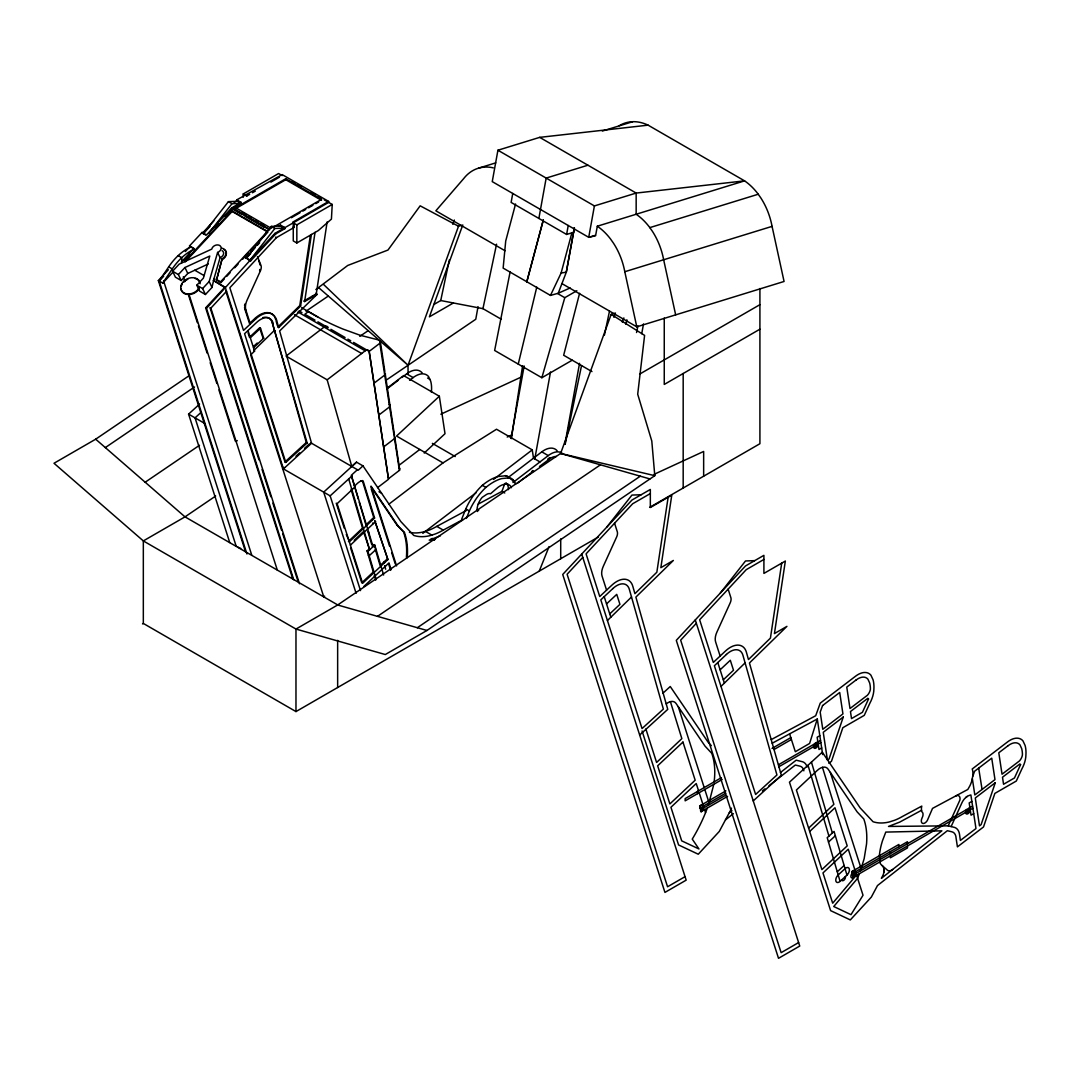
<?xml version="1.0" encoding="UTF-8"?>
<svg xmlns="http://www.w3.org/2000/svg" width="1080" height="1080" viewBox="0 0 1080 1080"><rect width="100%" height="100%" fill="white"/><g stroke="black" fill="none" stroke-linecap="round" stroke-linejoin="round"><path stroke-width="1.5" d="M683.181 488.025L683.181 373.505M649.647 507.384L759.915 443.718L759.915 288.522M884.061 869.927L883.98 869.292A14.121 8.154 -60 0 0 882.13 865.526M324.284 199.881L332.222 204.458L331.425 219.119L318.276 230.594L296.838 242.973L293.26 240.907L293.26 221.846L328.644 201.42L328.644 202.392L284.904 227.651L280.49 225.099L278.694 226.138M884.007 871.601L884.061 870.008L883.845 872.586A8.789 5.076 -60 0 1 882.495 876.191L881.361 878.324L941.868 830.831L885.789 832.086L882.509 840.699A54.553 31.495 -60 0 0 879.43 854.793L879.943 862.826A18.32 10.571 -60 0 0 881.847 865.283L887.463 870.21A7.614 4.401 -60 0 0 892.634 869.481M508.424 489.645L508.383 487.85A14.243 8.222 -60 0 0 506.196 483.26M714.123 781.866L714.501 778.37A76.64 44.253 -60 0 0 711.747 753.314L705.065 746.159L676.053 703.458A13.082 7.546 -60 0 0 666.252 703.877M883.966 871.884L883.98 869.292M311.404 234.454L300.618 306.099L278.667 327.55L277.83 327.065L299.781 305.613L310.311 235.629M327.119 221.954L316.291 293.841L303.777 301.064L304.628 301.55L315.05 232.308M668.142 497.245L656.843 572.225L634.905 593.676L632.786 586.238A23.544 13.595 -60 0 0 611.807 585.225L599.738 596.538L586.076 553.851L632.678 503.752L650.336 493.56M781.704 563.139L770.418 638.118L748.467 659.57L746.361 652.131A23.544 13.595 -60 0 0 725.368 651.119L713.313 662.432L699.638 619.758L746.253 569.646L763.911 559.454M511.353 438.642L522.612 365.675M713.799 784.296L708.386 805.208M497.921 150.228L594.405 205.929L636.161 193.064L744.579 180.859L648.095 125.159L539.69 137.363L497.921 150.228L492.251 181.629L588.721 237.33L595.688 235.184L597.308 226.22L744.579 180.859A56.106 38.907 72.9 0 1 757.877 193.738L760.739 197.788A56.106 38.907 72.9 0 1 772.065 226.368L784.067 281.475L636.795 326.835L561.938 283.608M478.035 306.653L475.767 319.262L385.682 380.484M512.744 193.455L511.124 202.419L566.609 234.454L573.561 232.308L574.385 227.84L566.298 272.201L558.252 293.234L550.49 295.421L503.145 268.097L505.71 241.043L515.552 204.012M538.866 218.444L546.169 178.079L587.925 165.213M511.07 438.264L524.151 365.985M566.609 234.454L568.229 225.491M534.762 459.081L550.517 371.965M594.405 205.929L588.721 237.33L595.58 235.778M564.908 444.218L579.542 363.326M641.75 333.666L643.505 323.919M574.385 227.826L566.298 272.201L561.114 273.024L550.49 295.421M510.165 271.647L494.64 350.46L541.863 377.73L572.251 360.18M565.164 444.299L581.539 365.634M433.674 304.614L440.735 300.537L449.32 259.929M501.336 319.275L482.949 308.651L496.571 244.175M604.436 335.07L609.498 311.148M625.928 324.324L626.886 319.815M636.552 332.532L637.943 325.931M518.251 364.095L536.774 287.118M579.596 293.301L563.665 355.252L591.962 371.588M561.114 273.024L571.887 232.821M541.863 377.73L564.786 297.689L576.842 290.723M214.029 278.546L212.004 287.442L205.443 294.503L202.622 288.562L209.183 281.502L217.607 252.437A4.901 3.713 -25.4 0 0 221.117 247.617A4.901 3.713 -25.4 0 0 216.567 244.985A4.901 3.713 -25.4 0 0 211.802 249.075L179.145 264.154L172.584 271.215L175.406 277.168L181.21 280.517L187.785 273.456L208.332 263.966M315.846 293.26A2.12 1.229 0 0 1 316.291 293.841L317.129 294.341L279.639 330.966L311.54 443.245L283.446 468.896L225.464 287.942L213.462 280.476L220.091 257.648A4.901 3.713 -25.4 0 0 223.479 254.232A4.901 3.713 -25.4 0 0 222.102 250.681M222.156 258.687L216.526 280.058L222.156 258.687L223.02 258.215A7.466 5.67 -25.4 0 0 226.044 252.167A7.466 5.67 -25.4 0 0 221.616 248.144M772.187 743.229L817.29 718.997L809.609 743.459L795.326 751.721L789.601 733.874M862.205 865.634L861.152 868.644L830.331 772.429M478.264 504.104L501.957 491.373L504.806 483.502M972.783 776.277L974.606 771.228L991.737 758.16L994.977 779.598L974.822 794.975L972.365 778.761M452.79 224.289L454.329 220.05M461.484 225.315L458.514 226.233L408.011 365.31L408.065 373.694M462.78 224.924L429.394 316.832L453.398 302.967M611.159 314.361L644.598 335.394L637.7 394.214L651.793 441.018L654.79 475.673L560.628 453.452L611.159 314.361L615.425 313.051L613.886 317.291M622.323 322.164L623.862 317.925M860.423 870.885L864.162 858.64L866.538 844.047A76.64 44.253 -60 0 0 863.784 818.991L857.101 811.836L828.09 769.136A13.082 7.546 -60 0 0 817.277 770.432L796.405 790.007L821.907 869.603L847.206 845.883L834.989 807.746L809.69 831.465M707.346 808.056L705.28 813.348A107.379 61.992 -60 0 1 692.253 839.106L698.963 848.975L681.696 840.848L670.937 807.26L696.236 783.527L698.585 790.843M859.383 873.734L857.601 878.31L833.733 906.525L851 914.666L863.028 895.253L856.629 875.313M539.271 571.104L549.072 546.588M462.348 520.358A10.53 6.075 -60 0 1 462.47 519.79L461.632 519.305L465.818 508.882A43.308 25.002 -60 0 1 469.098 502.349L471.677 498.096A43.497 25.11 -60 0 1 482.355 485.339A47.25 27.284 -60 0 1 498.123 476.51L506.183 475.726A23.868 13.784 -60 0 1 509.544 477.765M466.398 518.387L469.395 510.948A43.308 25.002 -60 0 1 472.662 504.414L475.24 500.162A43.497 25.11 -60 0 1 485.933 487.404A47.25 27.284 -60 0 1 501.701 478.575L509.76 477.792A23.868 13.784 -60 0 1 513.121 479.831L515.66 484.245M921.537 810.297L921.618 810.756A10.53 6.075 -60 0 0 922.05 811.971A5.508 3.173 -60 0 1 922.05 817.979A5.076 2.929 -60 0 0 922.468 823.325A5.076 2.929 -60 0 0 927.328 820.476L932.526 808.394L967.815 789.466L969.8 785.957A20.385 11.772 -60 0 0 971.946 780.449L972.904 775.089A20.385 11.772 -60 0 0 972.23 768.974L1007.559 741.906A21.897 12.649 -60 0 1 1022.936 740.84L1025.096 745.457A35.627 20.574 -60 0 1 1025.919 754.988A21.748 12.555 -60 0 1 1021.883 768.92L1016.293 781.043L994.869 793.395L983.515 826.956L957.42 846.882L956.084 838.067A13.959 8.059 -60 0 0 951.939 831.816L947.363 830.709L877.5 885.546L871.331 897.102L850.311 919.917L830.615 910.629L789.466 782.177L822.285 752.193L860.139 807.88L873.045 821.732A67.109 38.745 -60 0 0 889.475 821.907L894.645 820.26A67.109 38.745 -60 0 0 902.556 816.413L921.78 806.099A10.53 6.075 -60 0 0 921.537 810.297L899.721 822.11L888.503 826.443L948.2 825.849L959.945 799.97A6.413 3.699 -60 0 0 955.706 795.96M951.129 826.565L961.862 802.913A9.95 5.738 -60 0 1 965.655 797.621L967.208 796.419A16.591 9.572 -60 0 1 970.88 794.975L975.969 828.549L960.377 840.442L959.567 834.678A19.021 10.976 -60 0 0 954.815 827.496L948.2 825.849M257.486 256.622L261.063 265.613A6.831 3.942 -60 0 1 260.375 270.904L247.077 300.132A12.663 7.317 -60 0 0 245.822 309.933L250.331 324.014M246.956 554.013L159.192 281.029L168.683 266.868A41.324 23.855 -60 0 1 177.215 256.514L179.091 254.759A41.324 23.855 -60 0 1 190.728 247.131L190.391 246.388M168.399 269.744L158.342 280.543L162.756 283.095L172.26 268.92A41.324 23.855 -60 0 1 180.792 258.566L182.669 256.824A41.324 23.855 -60 0 1 192.362 250.088L194.306 249.197L189.54 245.903L202.109 232.403L206.523 234.954L231.647 207.954L269.487 229.81M966.681 809.541L966.29 810.122A3.254 1.877 -60 0 0 966.762 814.037L967.316 813.983A3.254 1.877 -60 0 0 969.908 811.242A3.254 1.877 -60 0 0 969.543 808.245L969.152 808.124M202.946 232.888L203.297 233.631L228.42 201.636L237.614 201.312L237.614 200.34M208.724 233.321L231.984 203.701L241.191 203.378L241.191 202.406L236.763 199.854L236.763 200.826L241.191 203.378M255.137 247.631L245.822 257.648L246.173 258.377L271.296 226.395L280.49 226.071L284.904 228.623L284.904 227.651M249.399 259.713L249.75 260.442L274.874 228.46L284.067 228.137L284.067 227.165M606.825 527.054L631.949 495.072L641.142 494.748M720.387 592.961L745.511 560.966L754.704 560.642M383.616 446.945L394.268 438.818A2.579 1.715 -8.6 0 0 394.726 436.793L399.546 468.639A2.579 1.715 -8.6 0 1 399.425 470.367L379.823 343.278A2.579 1.715 -8.6 0 0 380.281 341.253A9.693 6.413 -8.6 0 0 376.07 339.309L360.005 335.219L342.941 329.049A283.594 187.623 -8.6 0 1 320.747 318.627L308.381 311.58L304.844 314.267L315.009 320.139M185.328 251.546L189.891 246.645M205.673 235.008L202.446 233.145L213.867 220.86M159.192 281.029L163.661 276.237M203.297 233.631L210.141 226.26M162.756 283.095L172.814 272.295M184.032 260.24L189.743 254.097M214.866 227.097L218.282 223.412M225.14 216.054L231.984 208.683L239.868 204.134M231.782 210.749L184.829 261.225L185.179 261.954L232.132 211.478L231.782 210.749L267.516 231.376L220.563 281.853L220.901 282.596L224.343 278.897M181.21 280.517L178.389 274.563L184.95 267.516L209.776 256.041L203.378 278.154L196.816 285.201L199.638 291.154L205.443 294.503M226.638 276.44L230.067 272.74M234.657 267.813L238.086 264.127M242.676 259.2L248.4 253.044M250.681 250.587L252.976 248.117M258.701 241.96L267.867 232.119L232.132 211.478M257.404 245.214L259.659 242.784M246.173 258.377L250.736 253.476M292.896 579.231L205.646 307.854L224.626 287.442L224.276 286.713M249.75 260.442L274.874 233.442L284.067 228.137M293.733 579.717L206.482 308.34L250.236 260.199L245.822 257.648M247.361 259.065L250.587 260.928L275.711 233.928L284.904 228.623M299.484 583.781L210.857 308.138L226.544 291.276M293.26 221.846L294.111 222.332L294.111 227.435L276.453 237.627L229.838 287.726L243.513 330.413L255.569 319.1A23.544 13.595 -60 0 1 276.561 320.112L278.667 327.55M582.768 557.402L567.095 574.263L667.562 886.761L685.058 876.663M696.343 623.295L680.657 640.157L781.137 952.668L798.62 942.57M251.195 354.402L254.57 351.095L247.995 330.534M607.433 620.528L631.517 596.984M720.995 686.421L745.092 662.877M351.081 489.308L362.515 528.106L348.476 541.35L349.326 541.836L374.585 518.009L363.15 481.019L360.652 481.167M366.768 525.38L365.931 524.894L373.748 517.523L362.3 480.533M808.623 828.144L833.882 804.317L822.447 767.327M273.956 315.954A23.544 13.595 -60 0 0 254.732 318.613L249.494 323.528L244.985 309.447A12.663 7.317 -60 0 1 244.593 307.341M253.503 347.774L263.696 338.216L260.51 328.239L259.659 327.753L249.466 337.311L248.076 332.951M250.317 337.797L260.51 328.239M253.8 346.221L257.202 343.035M387.909 559.575L374.841 520.952L387.909 559.575L362.61 583.295L337.109 503.699L355.334 486.594L354.496 486.108L357.129 483.638A13.082 7.546 -60 0 1 360.234 481.37L361.274 480.884M354.213 540.297L363.542 531.549L369.617 549.801L348.719 478.926M350.393 545.157L375.692 521.438M368.78 549.315L367.065 550.881L373.288 571.995L361.76 582.808L350.568 547.844M387.058 559.089L380.12 565.596L375.206 548.977L376.056 549.464L369.198 555.727L368.348 555.242M363.677 586.629L388.976 562.896L391.001 569.255M606.542 603.923L616.734 594.365L619.933 604.341L609.741 613.899M720.117 669.816L730.31 660.258L733.496 670.235L723.317 679.793M387.585 387.828L403.61 375.597L439.344 396.238L396.549 436.064L443.002 462.888L496.517 429.246L532.251 449.874L533.507 458.177L539.973 461.916M424.224 453.046L445.014 433.701L439.344 396.238M229.743 542.579L188.582 414.126L199.584 404.096M201.163 412.29L195.048 417.865L236.21 546.318M236.142 441.585L237.249 440.586M272.281 322.731L307.139 442.962L285.809 462.443L284.972 461.957L306.288 442.476L272.281 322.731A18.495 10.679 -60 0 0 262.683 317.669M295.974 456.192L299.646 452.831M304.56 448.349L309.461 443.867M462.47 519.79L443.259 530.105A67.109 38.745 -60 0 1 435.348 533.952L430.178 535.599A67.109 38.745 -60 0 1 413.748 535.424L400.829 521.573L362.988 465.885L356.522 462.159L323.69 492.129L356.103 593.285M357.413 469.719L351.297 475.308L373.059 546.669L372.209 546.183L373.923 544.617L374.774 545.103L383.603 575.033M360.518 590.598L330.156 495.869L352.148 475.794M362.988 465.885L358.25 470.205L310.689 442.746M376.083 579.069L367.902 551.367L374.774 545.103M662.958 693.185L670.248 686.515L708.102 742.203L711.328 745.673M639.671 735.021L667.764 709.358L635.877 597.092L673.367 560.452L660.852 567.675L671.774 495.139L650.336 507.519L650.336 489.443L631.949 500.054L562.721 574.466L664.943 892.404L686.164 880.146L581.702 554.067M753.246 800.914L781.34 775.264L749.439 662.985L786.928 626.36L774.428 633.582L785.349 561.033L763.911 573.413L763.911 555.336L745.511 565.947L676.283 640.359L778.518 958.311L799.74 946.053L695.277 619.961M828.495 842.036L835.353 835.772M837.27 871.776L844.128 865.499M840.091 881.361L846.963 875.097A4.806 2.768 -60 0 0 849.272 868.901A4.806 2.768 -60 0 0 845.06 868.658L838.202 874.935A4.806 2.768 -60 0 0 835.893 881.118A4.806 2.768 -60 0 0 840.091 881.361L827.213 837.689L834.071 831.411L846.963 875.097M356.522 462.159L351.769 466.439L327.159 379.809L286.065 356.089L324.081 327.091A5.049 2.916 -60 0 1 328.077 327.672L317.912 321.813M729.324 812.646L731.943 810.594M780.435 772.524L796.176 760.172L802.778 761.818A19.021 10.976 -60 0 1 807.111 766.962M725.463 819.868L733.374 813.659M762.372 790.898L765.005 788.832M768.96 785.727L795.326 765.032L799.902 766.139A13.959 8.059 -60 0 1 803.858 770.823M315.86 289.562L347.72 265.464L387.976 250.047L420.161 205.821L458.514 226.233M327.159 379.809L365.175 350.811A5.049 2.916 -60 0 1 369.171 351.405L379.823 343.278M373.977 383.252L384.642 375.125A2.579 1.715 -8.6 0 0 385.101 373.1L394.483 435.2M388.112 388.031L398.399 380.174M401.949 377.474L406.688 373.856A21.897 12.649 -60 0 1 422.064 372.789L422.32 373.181M409.604 380.308L413.154 377.595A21.897 12.649 -60 0 1 428.531 376.515L430.69 381.146A35.627 20.574 -60 0 1 431.514 390.677A21.748 12.555 -60 0 1 431.42 392.324M378.796 415.098L389.448 406.971A2.579 1.715 -8.6 0 0 389.921 404.946A9.693 6.413 -8.6 0 0 389.164 404.365M398.601 465.629L419.769 449.469M399.452 470.34L388.436 478.791L369.171 351.405L353.579 342.401M377.555 487.647L388.544 479.264L369.171 351.405M388.76 504.265L443.002 462.888M324.662 596.16L323.757 596.862L225.693 290.79M422.807 533.358L476.159 492.669M493.52 479.425L532.251 449.874M507.803 477.792L541.796 451.858A21.897 12.649 -60 0 1 557.172 450.792M512.973 482.517L548.262 455.598A21.897 12.649 -60 0 1 562.073 453.127M517.347 483.368L519.372 481.815M520.682 480.816L533.493 471.042L532.643 470.556M539.487 466.466L550.773 458.069A16.835 9.72 -60 0 1 556.375 456.476M828.873 763.277L831.479 761.279L842.832 727.717L864.257 715.365L869.846 703.242A21.748 12.555 -60 0 0 873.882 689.31A35.627 20.574 -60 0 0 873.059 679.779L870.899 675.149A21.897 12.649 -60 0 0 855.522 676.229L820.247 703.148L815.697 715.73L771.255 739.598M965.803 797.499L967.208 796.419M654.79 475.673L426.964 630.464L385.29 654.534L295.974 629.06L143.33 540.918L54 463.266L95.675 439.195L189.041 375.745M105.327 447.593L194.508 386.978M306.005 311.202L328.293 296.055M145.166 482.22L199.517 445.284M359.775 336.366L368.226 330.629M215.663 496.031L185.004 516.861L143.33 540.918L143.33 623.444L295.974 711.572L598.469 536.936M295.974 711.572L295.974 629.06L337.649 604.989L560.709 453.398M377.487 616.356L600.467 464.819M417.326 627.723L640.305 476.186M549.923 457.583L547.844 458.973L548.681 459.459M243.23 197.235L243.23 193.941L278.613 173.516L282.191 175.581L282.191 174.609L236.763 199.854M234.144 202.351L236.763 200.826M243.23 193.941L246.807 196.007L249.642 194.373M252.464 192.74L255.299 191.106M270.864 182.115L279.356 177.215M231.647 207.954L231.984 208.683L231.984 207.711L241.191 202.406M235.562 207.711L285.768 178.726L321.489 199.368L321.489 200.34L285.768 179.699L235.562 208.683L235.562 207.711L271.296 228.339M272.727 227.516L321.489 199.368M291.371 217.728L299.984 212.76M302.846 211.1L305.721 209.439M308.583 207.792L312.89 205.308M315.752 203.648L318.627 201.987M293.26 222.831L296.838 224.883L332.222 204.458M304.628 301.55L317.129 294.341M142.506 623.916L143.33 623.444M639.617 374.126L759.915 304.668M759.915 329.197L664.254 384.44L664.254 318.087M721.4 777.668L685.152 798.592L685.152 800.834L722.21 779.436M772.025 748.44L790.789 737.6M774.036 749.52L791.397 739.49M819.815 735.71L817.155 737.249L817.871 742M727.569 796.365L701.068 811.674L699.678 806.004L725.882 790.871M725.76 793.179L699.678 808.245L702.527 808.596A1.607 0.931 -60 0 1 702.297 810.864L701.433 811.472M725.612 795.272L701.068 809.433L701.068 811.674M778.545 764.708L820.543 740.462M778.693 766.854L820.854 742.514M821.678 747.954L819.005 749.493L818.181 744.053M971.852 801.387L969.192 802.926L969.908 807.678M972.891 808.191L853.106 877.351L851.715 871.682L898.911 844.439L898.911 846.666M972.567 806.139L853.106 875.124L853.106 877.351M973.701 813.632L971.042 815.171L970.218 809.73M222.507 259.43L223.371 258.944A7.466 5.67 -25.4 0 0 224.114 249.615M409.401 532.292A67.109 38.745 -60 0 0 423.711 531.86L428.882 530.213A67.109 38.745 -60 0 0 436.793 526.379L466.412 510.462M699.678 806.004L702.904 804.33M851.715 871.682L854.942 870.008M440.424 535.802L429.206 540.135L434.174 540.081M440.843 414.207L521.37 377.001M507.195 437.036L511.663 434.97M654.129 474.323L703.647 451.454L703.647 476.213M558.252 293.234L570.159 287.955M853.47 877.163L854.753 875.826A1.607 0.931 -60 0 0 854.604 874.327L854.375 874.247A1.607 0.931 -60 0 0 852.687 875.975L852.647 876.339A1.607 0.931 -60 0 0 852.957 877.095L853.443 877.163M431.123 538.852L432.419 538.394M478.643 168.143L495.747 162.864M602.356 131.058L632.651 121.73M649.809 227.624L758.227 194.238M636.795 326.835L624.793 271.728L772.065 226.368M701.406 811.485L700.92 811.418A1.607 0.931 -60 0 1 700.61 810.662L700.65 810.297A1.607 0.931 -60 0 1 702.338 808.569L702.567 808.65M431.676 539.609L434.997 539.582M854.564 874.274L851.715 873.923L907.47 841.725L907.47 843.737M440.735 300.537L482.949 308.651M560.628 453.452L649.944 478.94M337.649 604.989L426.964 630.464M237.722 547.034L240.746 548.451M539.69 137.363L636.161 193.064L636.161 214.245A56.106 38.907 72.9 0 1 649.471 227.138L652.32 231.188A56.106 38.907 72.9 0 1 663.647 259.754L675.662 314.861M505.049 250.763L435.848 210.816L463.631 178.673A56.106 38.907 72.9 0 1 482.18 167.359L485.825 167.049A56.106 38.907 72.9 0 1 493.304 167.859M557.726 293.612L564.786 297.689M282.191 174.609L328.644 201.42M292.356 181.44L295.259 183.128M298.161 184.802L301.064 186.476M311.216 192.335L315.576 194.859M318.478 196.533L321.381 198.207M293.26 226.949L294.111 227.435M228.42 201.636L231.984 203.701M271.296 226.395L274.874 228.46M242.703 212.814L245.565 214.461M248.427 216.108L251.289 217.769M255.569 220.239L258.431 221.886M261.293 223.547L264.154 225.194M231.984 207.711L269.838 229.568M233.442 209.534L242.177 214.569M245.093 216.257L264.019 227.178M274.874 233.442L275.711 233.928M275.603 237.141L276.453 237.627M312.417 296.082L313.268 296.568M259.538 270.418L260.375 270.904M427.586 378.027L430.164 379.526M299.781 305.613L300.618 306.099M301.617 307.679L317.831 317.034M189.54 245.903L193.954 248.454L181.4 261.954L181.751 262.697L181.751 257.675L178.173 255.609M299.038 310.919L301.941 312.593M330.912 329.319L345.074 337.5M347.909 339.134L350.744 340.767M406.688 373.856L413.154 377.595M541.796 451.858L548.262 455.598M297.959 311.999L365.175 350.811M294.422 314.699L361.651 353.511M216.175 279.329L220.563 281.853M217.62 280.692L220.901 282.596M213.462 280.476L225.126 287.199M194.792 270.216L204.039 275.562M276.561 320.112L275.711 319.626A23.544 13.595 -60 0 0 274.968 317.642M531.59 471.366L532.44 471.852M244.985 309.447L245.822 309.933M168.683 266.868L172.26 268.92M172.584 271.215L178.389 274.563M196.816 285.201L202.622 288.562M254.732 318.613L255.569 319.1M275.292 330.858L274.442 330.372L253.732 350.608L254.57 351.095M505.521 475.578L509.099 477.644M510.462 478.926L513.743 480.573M512.379 480.708L514.769 482.085M262.859 337.73L263.696 338.216M210.857 308.138L210.019 307.651L258.971 459.891M205.646 307.854L206.482 308.34M505.791 483.071L508.167 484.448A14.243 8.222 -60 0 1 511.421 487.714M432.365 443.367L455.233 456.57M282.636 359.195L283.473 359.681M501.957 491.373L504.765 492.993M482.355 485.339L485.933 487.404M465.818 508.882L469.395 510.948M306.288 442.476L307.139 442.962M378.986 491.751L381.577 493.236M436.793 526.379L443.259 530.105M425.399 531.387L431.865 535.113M371.101 486.986L396.954 525.029L404.474 532.683A76.64 44.253 -60 0 1 407.241 557.739M396.954 525.029L404.474 532.683M373.748 517.523L374.585 518.009M284.54 467.897L283.703 467.397L282.596 468.41L330.156 495.869M371.574 519.575L372.411 520.061M188.582 414.126L205.119 423.671M372.56 523.085L373.41 523.571M337.109 503.699L336.258 503.213L344.291 528.242M362.515 528.106L363.366 528.593M368.793 532.224L367.943 531.738L371.736 544.577M364.5 534.803L365.337 535.288M348.638 539.69L346.288 534.506M367.065 550.881L367.902 551.367M383.697 562.248L384.534 562.734M384.656 565.663L385.506 566.149M373.288 571.995L374.139 572.495M375.138 575.87L374.288 575.384L375.705 580.176M337.919 605.043L185.004 516.861L95.675 439.195M318.654 287.658L408.065 365.269L323.487 284.391M397.805 525.528L371.021 486.122L396.589 565.933M250.236 260.199L250.587 260.928M217.607 252.437L220.091 257.648M202.109 232.403L202.446 233.145M216.378 278.613L216.729 279.342M209.183 281.502L212.004 287.442M184.95 267.516L187.785 273.456M845.37 876.542L845.397 876.582A2.727 1.579 -60 0 1 844.263 879.863A2.727 1.579 -60 0 1 841.847 880.308L841.671 879.917M262.062 469.503L270.824 496.76M272.875 503.159L281.637 530.415M282.663 533.615L298.121 581.688M163.566 280.827L251.667 554.877M158.342 280.543L245.592 551.921M728.136 589.126L730.863 597.632A6.831 3.942 -60 0 1 730.175 602.924L716.877 632.151A12.663 7.317 -60 0 0 715.622 641.952L720.13 656.033M717.795 662.553L724.37 683.114M678.294 706.752L704.201 787.604M704.795 789.493L709.155 803.101M614.561 523.233L617.288 531.738A6.831 3.942 -60 0 1 616.613 537.03L603.315 566.258A12.663 7.317 -60 0 0 602.06 576.058L606.569 590.139M699.178 792.734L703.998 807.746M704.592 809.636L705.564 812.633M604.22 596.66L610.808 617.22M645.881 729.014L656.586 762.466L681.845 738.639L670.41 701.649M642.06 730.944L678.577 844.952L698.274 854.226L719.293 831.425L730.472 810.513A8.789 5.076 -60 0 0 731.484 808.11M371.21 488.822L389.61 546.291M391.662 552.677L395.24 563.855M388.638 564.003L390.663 570.348M258.849 260.874L260.213 265.127M259.659 327.753L262.4 336.299M285.809 462.443L244.579 333.734L256.635 322.421A18.495 10.679 -60 0 1 273.119 323.217M250.857 355.495L284.972 461.957M183.344 276.777L184.882 281.57M188.987 294.368L277.303 570.038M188.649 295.488L197.37 322.691M198.396 325.89L207.103 353.093M210.181 362.691L216.851 383.495M218.903 389.894L235.305 441.099M811.445 762.102L832.356 832.977M808.015 765.234L828.927 836.109M373.923 544.617L374.787 547.519M351.756 476.847L354.496 486.108M354.969 487.728L358.304 499.041M359.262 502.268L365.931 524.894M384.993 566.851L385.668 569.227M276.143 321.111L277.412 325.579M978.683 768.123L982.071 789.44M817.29 718.997L822.677 754.583M380.281 341.253L384.858 371.507M907.47 845.964L907.47 847.922L890.339 857.803L890.339 855.846M890.339 851.607L890.339 853.618M697.599 791.411L697.599 793.652M560.709 538.92L560.709 558.725M337.649 640.359L337.649 687.514M296.838 224.883L296.838 242.973M285.768 178.726L285.768 179.699M280.49 225.099L280.49 226.071M246.807 195.035L246.807 196.007M245.97 194.549L245.97 195.521M597.308 226.22A56.106 38.907 72.9 0 1 610.605 239.099L613.454 243.149A56.106 38.907 72.9 0 1 624.793 271.728M619.299 125.699A56.106 38.907 72.9 0 1 629.451 122L633.096 121.689A56.106 38.907 72.9 0 1 648.095 125.159M199.031 287.996A10.112 7.668 -25.4 0 1 183.263 292.505A10.112 7.668 -25.4 0 1 186.719 279.113A10.112 7.668 -25.4 0 1 200.124 283.757M199.287 288.549A10.112 7.668 -25.4 0 1 188.582 294.557A10.112 7.668 -25.4 0 1 180.995 288.454M181.224 286.335A10.112 7.668 -25.4 0 1 182.088 284.229M183.546 282.258A10.112 7.668 -25.4 0 1 187.785 279.288M195.183 278.505A10.112 7.668 -25.4 0 1 199.949 282.339M403.637 532.197A76.64 44.253 -60 0 1 406.404 557.253M508.167 484.448A18.684 10.787 -60 0 0 496.49 488.632L490.523 493.776A8.64 4.995 -60 0 0 486.608 494.411L482.152 497.394A13.176 7.614 -60 0 0 477.036 509.76A7.79 4.496 -60 0 0 477.63 511.515M478.724 510.125A7.79 4.496 -60 0 1 478.076 510.421M259.916 269.46A6.831 3.942 -60 0 1 259.74 269.933M244.607 305.748A12.663 7.317 -60 0 1 244.823 304.06M868.536 698.976L862.434 712.287L851.513 718.591L850.46 711.531L867.834 698.288L868.536 698.976M1020.573 764.654L1014.471 777.965L1003.55 784.269L1002.497 777.222L1019.871 763.965L1020.573 764.654M814.698 745.7L814.658 746.091A1.728 0.999 -60 0 0 816.197 746.564A1.728 0.999 -60 0 0 816.939 744.066A1.728 0.999 -60 0 0 815.022 744.889L814.698 745.7M966.735 811.377L966.695 811.769A1.728 0.999 -60 0 0 968.234 812.241A1.728 0.999 -60 0 0 968.976 809.743A1.728 0.999 -60 0 0 967.059 810.567L966.735 811.377M855.306 874.125L853.997 876.947A3.146 1.809 -60 0 1 850.891 876.11A3.146 1.809 -60 0 1 854.415 872.289L855.306 874.125M543.294 220.023L526.811 281.745L543.294 220.023M843.264 717.026L829.076 758.943L827.456 760.185L823.243 732.294L843.264 717.026M995.301 782.703L981.113 824.621L979.492 825.863L975.28 797.972L995.301 782.703M822.568 705.551L820.192 712.139L822.785 729.297L842.94 713.921L839.7 692.483L822.568 705.551M814.725 743.742L814.253 744.444A3.254 1.877 -60 0 0 814.725 748.359L815.279 748.305A3.254 1.877 -60 0 0 817.871 745.565A3.254 1.877 -60 0 0 817.506 742.567L817.034 742.419A3.254 1.877 -60 0 0 815.279 743.162L814.725 743.742M856.535 874.989L832.68 903.204L822.974 872.937L848.273 849.204L856.535 874.989M612.873 588.546L600.804 599.859L642.047 728.568L663.363 709.088L629.343 589.343A18.495 10.679 -60 0 0 612.873 588.546M726.435 654.44L714.38 665.753L755.609 794.462L776.939 774.981L742.918 655.236A18.495 10.679 -60 0 0 726.435 654.44M682.952 742.068L657.653 765.788L669.87 803.925L695.169 780.206L682.952 742.068M855.954 680.09L846.761 687.096L850.001 708.534L867.375 695.291A7.236 4.171 -60 0 0 870.386 689.269A30.578 17.645 -60 0 0 869.616 682.87L867.915 679.158A16.835 9.72 -60 0 0 858.033 678.699L855.954 680.09M1007.978 745.767L998.798 752.774L1002.038 774.212L1019.412 760.968A7.236 4.171 -60 0 0 1022.423 754.947A30.578 17.645 -60 0 0 1021.653 748.548L1019.952 744.836A16.835 9.72 -60 0 0 1010.07 744.377L1007.978 745.767M399.546 468.639A9.693 6.413 -8.6 0 0 399.182 468.342A9.693 6.413 -8.6 0 1 399.573 468.612"/></g></svg>
